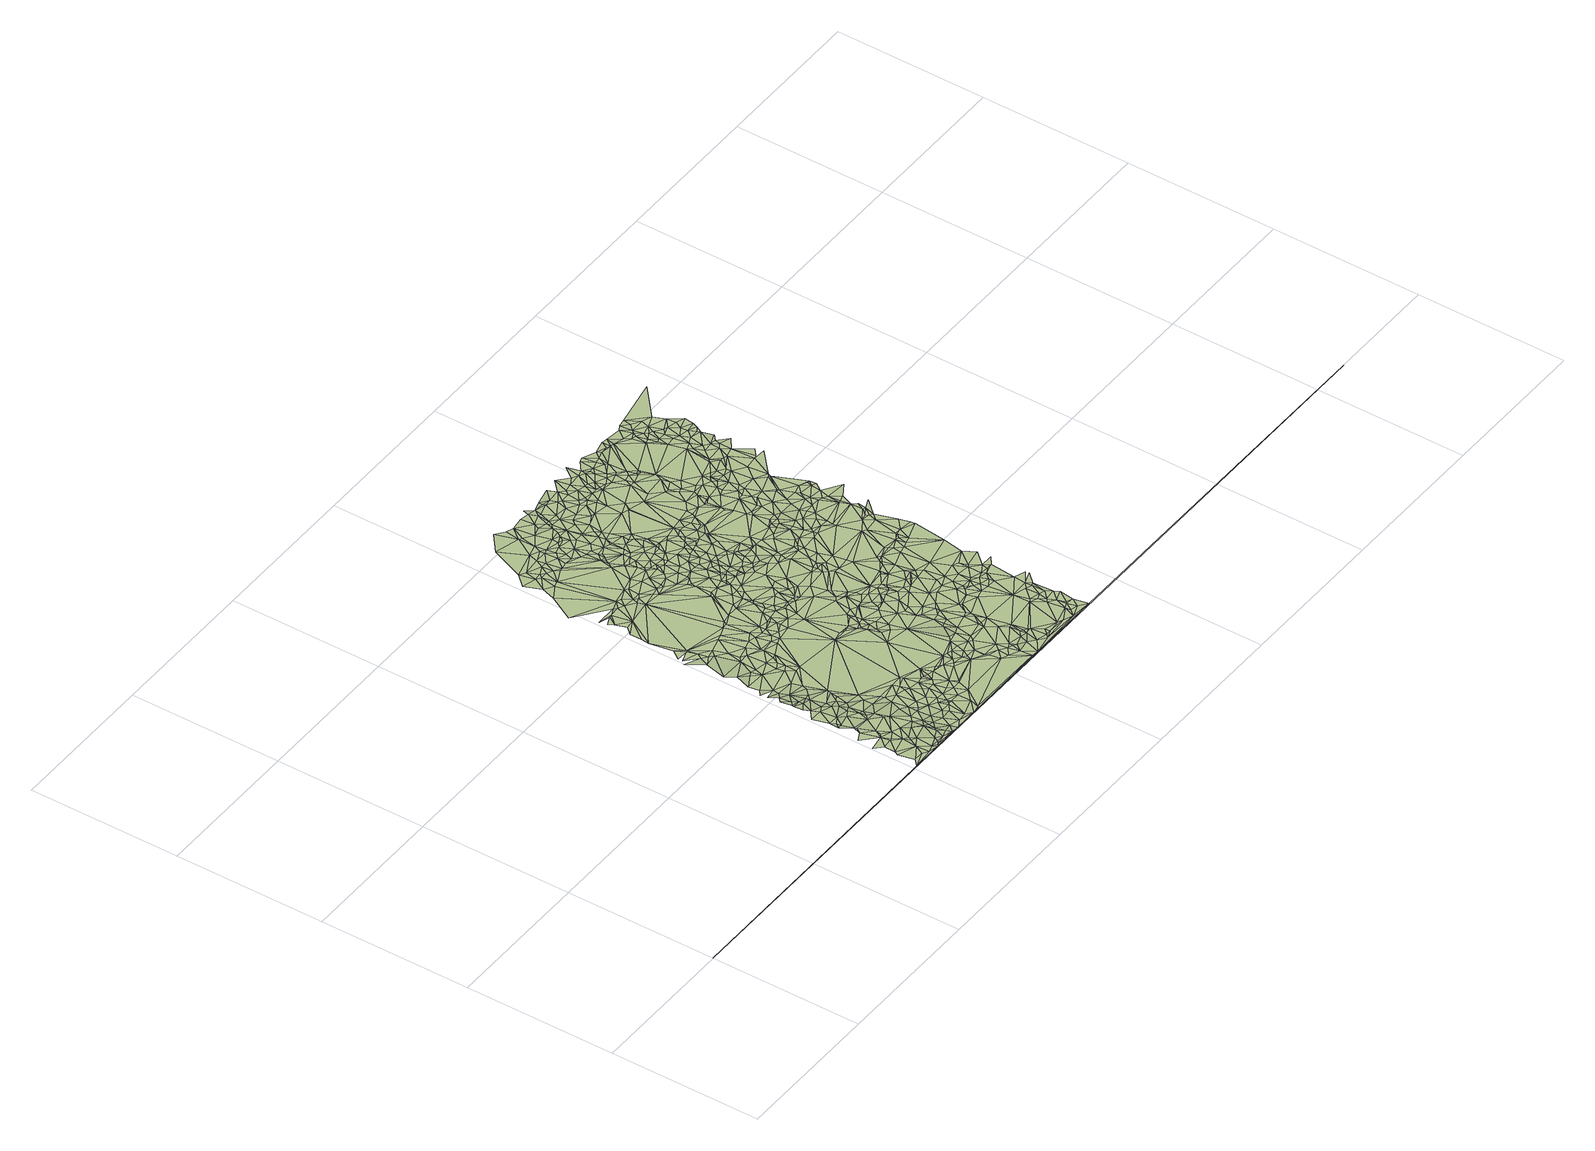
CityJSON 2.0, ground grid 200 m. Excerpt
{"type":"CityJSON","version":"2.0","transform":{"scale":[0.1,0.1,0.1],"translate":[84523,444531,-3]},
"CityObjects":{
"terrain1":{"type":"TINRelief","geometry":[{"type":"CompositeSurface","lod":"2","boundaries":[[[0,1,2]],[[3,4,5]],[[0,6,7]],[[4,8,5]],[[9,3,10]],[[9,10,11]],[[3,5,10]],[[12,13,14]],[[13,11,15]],[[6,8,4]],[[10,5,8]],[[11,10,16]],[[13,15,14]],[[15,11,16]],[[14,17,18]],[[19,10,8]],[[14,15,20]],[[6,19,8]],[[15,16,20]],[[14,21,17]],[[22,16,10]],[[23,24,25]],[[26,10,19]],[[27,17,28]],[[29,25,27]],[[23,25,29]],[[30,14,20]],[[14,31,21]],[[28,17,21]],[[26,22,10]],[[32,19,6]],[[30,31,14]],[[30,20,16]],[[22,33,16]],[[34,19,32]],[[30,21,31]],[[26,33,22]],[[23,35,24]],[[23,29,35]],[[24,36,37]],[[26,19,38]],[[39,29,27]],[[38,19,34]],[[40,27,28]],[[41,16,33]],[[40,28,21]],[[30,16,41]],[[24,35,36]],[[34,32,42]],[[43,37,36]],[[39,35,29]],[[44,32,6]],[[45,33,26]],[[40,39,27]],[[38,34,42]],[[30,46,21]],[[41,33,45]],[[47,26,38]],[[43,48,49]],[[44,42,32]],[[49,48,50]],[[40,21,46]],[[43,36,51]],[[52,50,53]],[[54,52,55]],[[47,45,26]],[[56,35,39]],[[35,57,36]],[[38,42,58]],[[30,41,59]],[[55,52,53]],[[50,48,53]],[[60,54,55]],[[61,39,40]],[[47,38,58]],[[51,36,57]],[[44,6,0]],[[43,62,48]],[[30,59,46]],[[56,63,35]],[[43,51,62]],[[64,58,42]],[[56,39,61]],[[65,41,45]],[[61,40,66]],[[63,57,35]],[[44,64,42]],[[67,60,68]],[[69,66,40]],[[60,55,70]],[[55,53,70]],[[47,71,45]],[[48,72,53]],[[69,40,46]],[[73,58,64]],[[73,47,58]],[[65,59,41]],[[65,45,71]],[[74,51,57]],[[75,61,66]],[[76,77,78]],[[67,68,78]],[[79,56,61]],[[48,62,72]],[[74,62,51]],[[60,70,68]],[[69,75,66]],[[70,53,72]],[[79,63,56]],[[80,47,73]],[[80,71,47]],[[79,61,75]],[[69,46,59]],[[73,64,81]],[[44,81,64]],[[65,71,82]],[[63,83,57]],[[74,57,83]],[[84,80,73]],[[80,82,71]],[[85,72,62]],[[85,70,72]],[[79,86,63]],[[87,59,65]],[[84,73,81]],[[44,0,81]],[[84,82,80]],[[87,65,82]],[[88,75,69]],[[86,83,63]],[[89,79,75]],[[90,68,70]],[[91,76,92]],[[74,93,62]],[[90,78,68]],[[92,76,78]],[[94,70,85]],[[69,59,95]],[[87,96,59]],[[97,74,83]],[[89,86,79]],[[93,85,62]],[[84,98,82]],[[91,99,100]],[[84,81,101]],[[86,102,83]],[[103,87,82]],[[89,75,88]],[[81,0,104]],[[105,70,94]],[[97,93,74]],[[88,69,95]],[[84,101,98]],[[91,92,99]],[[90,70,105]],[[96,95,59]],[[103,82,98]],[[97,83,102]],[[101,81,104]],[[94,85,93]],[[106,96,87]],[[107,102,86]],[[106,87,103]],[[89,107,86]],[[99,108,100]],[[105,94,93]],[[107,97,102]],[[109,110,100]],[[111,78,90]],[[101,112,98]],[[113,104,0]],[[106,95,96]],[[114,89,88]],[[111,92,78]],[[107,93,97]],[[99,92,108]],[[115,116,117]],[[106,103,118]],[[115,110,119]],[[120,101,104]],[[103,98,121]],[[122,88,95]],[[114,107,89]],[[109,100,108]],[[114,88,122]],[[103,121,118]],[[123,108,92]],[[120,112,101]],[[121,98,112]],[[106,118,124]],[[120,104,125]],[[126,90,105]],[[115,127,116]],[[116,128,129]],[[109,119,110]],[[106,130,95]],[[131,132,133]],[[113,125,104]],[[132,129,128]],[[123,109,108]],[[124,118,121]],[[134,105,93]],[[122,95,130]],[[115,119,127]],[[106,124,130]],[[135,123,92]],[[116,127,128]],[[136,92,111]],[[137,112,120]],[[126,111,90]],[[138,121,112]],[[137,120,125]],[[132,139,133]],[[140,133,139]],[[135,92,136]],[[141,107,114]],[[132,128,139]],[[137,138,112]],[[142,124,121]],[[141,114,122]],[[134,126,105]],[[143,128,127]],[[123,144,109]],[[143,127,119]],[[143,139,128]],[[145,121,138]],[[146,137,125]],[[141,122,130]],[[147,130,124]],[[148,125,113]],[[109,149,119]],[[136,111,150]],[[135,144,123]],[[142,121,145]],[[137,151,138]],[[126,150,111]],[[109,152,149]],[[135,136,153]],[[144,152,109]],[[143,119,149]],[[154,138,151]],[[146,125,148]],[[142,155,124]],[[146,151,137]],[[153,136,150]],[[145,138,154]],[[155,147,124]],[[148,113,156]],[[134,150,126]],[[146,154,151]],[[157,130,147]],[[158,159,140]],[[141,130,157]],[[160,107,141]],[[158,161,159]],[[135,153,162]],[[163,139,143]],[[164,145,154]],[[165,142,145]],[[166,93,107]],[[167,149,152]],[[146,168,154]],[[157,147,155]],[[142,169,155]],[[144,167,152]],[[170,153,150]],[[170,150,134]],[[171,144,135]],[[163,143,149]],[[146,148,168]],[[165,169,142]],[[164,154,168]],[[172,161,158]],[[165,145,164]],[[171,135,162]],[[170,162,153]],[[173,174,175]],[[176,140,139]],[[173,172,158]],[[148,156,177]],[[160,141,157]],[[178,157,155]],[[163,149,167]],[[163,179,139]],[[180,167,144]],[[169,181,155]],[[166,134,93]],[[171,180,144]],[[170,171,162]],[[174,182,183]],[[165,181,169]],[[165,164,184]],[[173,182,174]],[[168,148,177]],[[164,168,185]],[[173,158,182]],[[178,155,181]],[[160,157,178]],[[184,164,186]],[[170,134,187]],[[164,185,186]],[[165,184,181]],[[179,188,139]],[[183,182,189]],[[176,158,140]],[[166,107,160]],[[168,177,185]],[[180,190,167]],[[190,163,167]],[[191,113,0]],[[170,187,171]],[[178,181,192]],[[171,193,180]],[[184,194,181]],[[190,179,163]],[[158,195,182]],[[184,186,196]],[[197,198,199]],[[181,194,192]],[[196,186,185]],[[197,199,189]],[[187,134,200]],[[177,201,185]],[[176,139,188]],[[180,202,190]],[[160,178,203]],[[184,196,194]],[[171,187,193]],[[182,195,189]],[[192,194,204]],[[180,193,202]],[[178,192,203]],[[196,185,201]],[[205,195,158]],[[206,156,113]],[[190,207,179]],[[194,208,204]],[[203,192,204]],[[196,201,209]],[[202,207,190]],[[196,210,194]],[[166,200,134]],[[207,188,179]],[[210,208,194]],[[211,205,158]],[[203,204,208]],[[187,200,193]],[[197,189,195]],[[212,177,156]],[[193,213,202]],[[198,214,215]],[[211,158,176]],[[205,197,195]],[[203,208,210]],[[200,213,193]],[[197,214,198]],[[202,216,207]],[[217,196,209]],[[213,216,202]],[[207,218,188]],[[215,219,220]],[[221,201,177]],[[196,222,210]],[[205,223,197]],[[203,210,224]],[[160,203,225]],[[218,226,188]],[[176,188,226]],[[207,216,227]],[[228,213,200]],[[207,227,218]],[[213,229,216]],[[221,209,201]],[[230,223,205]],[[211,230,205]],[[231,220,219]],[[214,232,215]],[[210,233,224]],[[217,222,196]],[[197,234,214]],[[228,229,213]],[[215,232,219]],[[229,227,216]],[[210,222,233]],[[166,160,225]],[[218,235,226]],[[211,176,236]],[[237,228,200]],[[238,197,223]],[[211,236,230]],[[227,235,218]],[[214,234,232]],[[239,203,224]],[[237,200,166]],[[238,234,197]],[[221,217,209]],[[231,219,240]],[[230,238,223]],[[241,227,229]],[[228,242,229]],[[232,243,219]],[[239,224,233]],[[244,230,236]],[[240,219,243]],[[245,222,217]],[[246,236,176]],[[239,233,222]],[[247,232,234]],[[237,248,228]],[[241,229,249]],[[242,249,229]],[[248,242,228]],[[239,225,203]],[[221,177,212]],[[247,243,232]],[[250,176,226]],[[245,251,222]],[[244,252,230]],[[212,156,206]],[[252,238,230]],[[253,235,227]],[[246,244,236]],[[246,176,254]],[[221,245,217]],[[251,239,222]],[[255,247,234]],[[256,227,241]],[[250,226,235]],[[257,240,243]],[[191,206,113]],[[237,166,258]],[[259,231,240]],[[260,241,249]],[[247,257,243]],[[237,261,248]],[[260,249,242]],[[262,255,234]],[[263,251,245]],[[256,253,227]],[[250,254,176]],[[166,264,265]],[[248,261,242]],[[263,245,221]],[[258,166,265]],[[246,266,244]],[[255,257,247]],[[267,239,251]],[[256,241,260]],[[261,260,242]],[[268,235,253]],[[269,240,257]],[[244,270,252]],[[271,166,225]],[[272,234,238]],[[246,254,266]],[[237,258,261]],[[273,238,252]],[[166,274,264]],[[263,275,251]],[[267,251,275]],[[276,231,259]],[[268,277,235]],[[262,278,255]],[[263,221,279]],[[272,262,234]],[[266,270,244]],[[265,264,280]],[[255,281,257]],[[271,274,166]],[[259,240,269]],[[250,235,277]],[[278,281,255]],[[261,282,260]],[[256,260,282]],[[254,283,266]],[[258,265,284]],[[263,279,285]],[[265,280,284]],[[273,252,270]],[[281,269,257]],[[256,286,253]],[[287,239,267]],[[263,285,275]],[[288,279,221]],[[280,264,274]],[[289,225,239]],[[261,258,290]],[[271,225,291]],[[256,282,292]],[[221,212,293]],[[294,221,293]],[[272,238,273]],[[295,268,253]],[[296,283,254]],[[288,221,294]],[[266,283,297]],[[256,292,286]],[[272,278,262]],[[280,274,284]],[[298,291,225]],[[287,267,275]],[[299,254,250]],[[261,300,282]],[[288,285,279]],[[278,301,281]],[[286,302,253]],[[261,290,300]],[[266,303,270]],[[304,275,285]],[[266,297,303]],[[295,253,302]],[[271,305,274]],[[268,306,277]],[[307,294,293]],[[308,296,254]],[[278,309,301]],[[310,269,281]],[[292,282,311]],[[288,294,307]],[[312,250,277]],[[271,291,313]],[[299,308,254]],[[314,284,274]],[[314,274,305]],[[292,315,286]],[[287,289,239]],[[289,298,225]],[[295,306,268]],[[287,275,304]],[[282,300,316]],[[292,311,315]],[[282,316,311]],[[259,269,317]],[[318,305,271]],[[298,313,291]],[[319,297,283]],[[320,258,284]],[[212,321,293]],[[322,309,278]],[[318,271,313]],[[310,281,301]],[[307,293,321]],[[286,323,302]],[[273,270,324]],[[299,250,312]],[[191,0,2]],[[286,315,323]],[[314,305,318]],[[319,283,296]],[[288,325,285]],[[212,326,321]],[[325,304,285]],[[295,302,323]],[[317,269,310]],[[319,303,297]],[[312,277,327]],[[290,328,300]],[[329,284,314]],[[212,206,326]],[[330,301,309]],[[272,322,278]],[[327,277,306]],[[331,276,259]],[[324,270,303]],[[288,307,332]],[[316,300,328]],[[272,273,333]],[[334,313,298]],[[287,304,325]],[[335,318,313]],[[311,316,336]],[[337,314,318]],[[338,290,258]],[[339,330,309]],[[299,312,327]],[[329,320,284]],[[295,323,340]],[[341,308,299]],[[295,342,306]],[[307,321,332]],[[343,259,317]],[[344,310,301]],[[311,345,315]],[[346,301,330]],[[347,333,273]],[[347,273,324]],[[290,348,328]],[[335,313,334]],[[315,345,323]],[[316,328,336]],[[326,349,321]],[[288,350,325]],[[351,329,314]],[[351,314,337]],[[352,296,308]],[[322,339,309]],[[289,334,298]],[[353,303,319]],[[326,206,354]],[[335,337,318]],[[346,344,301]],[[355,289,287]],[[356,317,310]],[[326,354,349]],[[295,340,342]],[[288,332,350]],[[341,352,308]],[[356,310,344]],[[331,357,276]],[[272,358,322]],[[272,359,358]],[[360,319,296]],[[331,259,343]],[[311,336,345]],[[361,258,320]],[[272,333,359]],[[343,317,356]],[[351,320,329]],[[327,306,362]],[[363,324,303]],[[287,325,364]],[[352,365,296]],[[355,287,364]],[[353,363,303]],[[341,299,366]],[[306,342,362]],[[332,321,349]],[[336,328,348]],[[299,327,366]],[[358,367,322]],[[354,206,191]],[[335,368,337]],[[360,296,365]],[[346,330,369]],[[339,369,330]],[[335,334,368]],[[360,353,319]],[[338,348,290]],[[346,370,344]],[[371,359,333]],[[370,356,344]],[[325,350,372]],[[373,347,324]],[[371,333,347]],[[322,374,339]],[[375,320,351]],[[376,340,323]],[[349,354,377]],[[341,366,352]],[[340,378,342]],[[336,348,379]],[[367,380,322]],[[373,324,381]],[[382,289,355]],[[361,338,258]],[[383,351,337]],[[345,376,323]],[[364,325,372]],[[332,349,384]],[[327,362,385]],[[363,381,324]],[[386,334,289]],[[327,385,387]],[[345,336,388]],[[349,377,384]],[[339,374,369]],[[378,362,342]],[[389,377,354]],[[390,374,322]],[[346,369,370]],[[388,336,379]],[[390,322,380]],[[391,358,359]],[[331,343,392]],[[393,347,373]],[[393,371,347]],[[327,387,366]],[[343,356,394]],[[391,367,358]],[[353,395,363]],[[382,355,364]],[[396,359,371]],[[370,397,356]],[[398,337,368]],[[399,354,191]],[[400,379,348]],[[375,351,383]],[[401,365,352]],[[368,334,386]],[[389,384,377]],[[360,402,353]],[[361,320,375]],[[389,354,399]],[[403,381,363]],[[404,385,362]],[[376,378,340]],[[331,405,357]],[[391,380,367]],[[401,352,366]],[[406,390,380]],[[407,373,381]],[[353,402,395]],[[360,365,401]],[[408,388,379]],[[390,409,374]],[[408,379,400]],[[374,409,369]],[[410,383,337]],[[392,343,411]],[[404,387,385]],[[332,412,350]],[[364,372,413]],[[395,403,363]],[[398,410,337]],[[396,371,393]],[[394,356,397]],[[338,400,348]],[[345,388,376]],[[382,414,289]],[[407,393,373]],[[350,412,372]],[[396,391,359]],[[391,406,380]],[[411,343,394]],[[415,386,289]],[[382,364,413]],[[407,381,403]],[[378,416,362]],[[417,366,387]],[[369,418,370]],[[331,392,419]],[[395,402,403]],[[414,415,289]],[[404,362,416]],[[420,384,389]],[[360,401,421]],[[422,388,408]],[[370,423,397]],[[360,421,402]],[[398,368,386]],[[332,384,424]],[[404,425,387]],[[331,419,405]],[[426,390,406]],[[399,191,427]],[[426,409,390]],[[428,369,409]],[[422,376,388]],[[401,366,429]],[[420,389,399]],[[370,418,423]],[[382,413,430]],[[431,408,400]],[[417,387,425]],[[392,411,419]],[[432,375,383]],[[429,366,417]],[[413,372,433]],[[391,426,406]],[[402,434,403]],[[432,361,375]],[[382,430,414]],[[407,403,434]],[[404,416,425]],[[435,422,408]],[[436,383,410]],[[437,391,396]],[[438,410,398]],[[402,421,439]],[[369,440,418]],[[361,441,338]],[[394,397,442]],[[396,393,443]],[[427,191,444]],[[426,428,409]],[[442,397,423]],[[428,440,369]],[[443,393,407]],[[445,401,429]],[[446,378,376]],[[332,424,412]],[[430,413,447]],[[338,448,400]],[[449,416,378]],[[450,421,401]],[[372,412,433]],[[402,439,434]],[[417,425,451]],[[435,408,431]],[[422,452,376]],[[429,417,451]],[[415,453,386]],[[450,401,445]],[[430,447,414]],[[432,383,436]],[[454,384,420]],[[442,423,418]],[[414,455,415]],[[456,426,391]],[[437,456,391]],[[398,386,457]],[[458,410,438]],[[437,396,443]],[[459,441,361]],[[458,436,410]],[[420,399,460]],[[460,399,427]],[[425,416,461]],[[462,438,398]],[[463,411,394]],[[441,464,338]],[[415,455,465]],[[451,425,461]],[[407,434,466]],[[431,400,448]],[[467,394,442]],[[459,361,432]],[[2,1,468]],[[445,429,469]],[[429,451,470]],[[471,449,378]],[[414,472,455]],[[424,384,454]],[[473,419,411]],[[414,447,472]],[[443,407,466]],[[413,474,447]],[[421,475,439]],[[446,376,452]],[[456,476,426]],[[446,471,378]],[[415,477,453]],[[455,472,465]],[[450,445,469]],[[462,398,457]],[[464,448,338]],[[478,422,435]],[[413,433,474]],[[458,438,462]],[[449,479,416]],[[480,461,416]],[[439,481,434]],[[467,463,394]],[[482,386,453]],[[478,452,422]],[[463,483,411]],[[484,442,418]],[[426,485,428]],[[484,418,440]],[[428,486,440]],[[450,475,421]],[[473,411,483]],[[480,416,479]],[[437,487,456]],[[488,451,461]],[[415,465,489]],[[420,460,490]],[[491,433,412]],[[470,451,488]],[[492,441,459]],[[493,464,441]],[[432,436,494]],[[456,495,476]],[[437,443,496]],[[429,497,469]],[[476,498,426]],[[478,435,431]],[[427,444,499]],[[429,470,497]],[[466,434,481]],[[454,420,490]],[[458,500,436]],[[457,386,482]],[[492,459,432]],[[492,493,441]],[[467,442,484]],[[415,489,477]],[[447,501,472]],[[480,479,449]],[[460,427,502]],[[456,487,495]],[[437,496,487]],[[465,472,503]],[[439,475,481]],[[504,461,480]],[[485,486,428]],[[498,485,426]],[[450,469,505]],[[484,440,486]],[[460,506,490]],[[504,488,461]],[[482,453,477]],[[473,507,419]],[[476,495,498]],[[491,412,508]],[[427,499,502]],[[478,446,452]],[[494,436,500]],[[424,508,412]],[[447,474,501]],[[509,433,491]],[[470,488,497]],[[492,432,510]],[[510,432,494]],[[467,484,463]],[[450,511,475]],[[458,462,512]],[[465,503,489]],[[443,466,513]],[[514,480,449]],[[460,515,506]],[[516,466,481]],[[450,505,511]],[[505,469,497]],[[509,474,433]],[[517,483,463]],[[518,490,506]],[[512,462,457]],[[501,503,472]],[[517,473,483]],[[424,454,518]],[[454,490,518]],[[471,519,449]],[[499,444,520]],[[504,480,514]],[[460,502,515]],[[521,484,486]],[[191,522,444]],[[485,521,486]],[[443,513,496]],[[458,512,500]],[[514,449,519]],[[518,506,515]],[[513,466,516]],[[523,488,504]],[[524,463,484]],[[509,491,508]],[[424,518,508]],[[487,525,495]],[[523,497,488]],[[511,526,475]],[[498,495,525]],[[527,431,448]],[[517,463,524]],[[501,474,528]],[[511,505,526]],[[457,482,529]],[[487,496,530]],[[502,499,531]],[[527,478,431]],[[485,532,521]],[[509,533,474]],[[498,534,485]],[[512,457,529]],[[499,520,531]],[[481,475,535]],[[528,474,533]],[[536,504,514]],[[537,484,521]],[[446,538,471]],[[464,539,448]],[[516,481,540]],[[501,541,503]],[[487,542,525]],[[509,508,533]],[[543,507,473]],[[487,530,542]],[[544,505,497]],[[541,489,503]],[[493,545,464]],[[492,510,546]],[[547,517,524]],[[510,494,546]],[[523,548,497]],[[549,473,517]],[[550,496,513]],[[551,477,489]],[[526,535,475]],[[494,500,546]],[[485,534,532]],[[478,552,446]],[[482,477,551]],[[514,519,553]],[[498,554,534]],[[555,524,484]],[[498,525,554]],[[556,526,505]],[[557,523,504]],[[538,519,471]],[[550,530,496]],[[513,516,540]],[[492,558,493]],[[544,497,548]],[[559,501,528]],[[512,560,500]],[[532,561,521]],[[536,514,553]],[[444,562,520]],[[549,543,473]],[[549,517,547]],[[529,482,563]],[[556,505,544]],[[547,524,555]],[[555,484,537]],[[559,541,501]],[[537,521,561]],[[502,531,564]],[[540,481,565]],[[566,504,536]],[[512,529,567]],[[556,535,526]],[[565,481,535]],[[528,533,568]],[[550,513,569]],[[557,548,523]],[[542,570,525]],[[531,520,564]],[[569,513,540]],[[530,570,542]],[[553,519,571]],[[534,561,532]],[[500,560,546]],[[552,538,446]],[[550,569,530]],[[557,504,566]],[[527,448,539]],[[541,572,489]],[[570,554,525]],[[512,567,560]],[[538,571,519]],[[482,551,563]],[[573,549,547]],[[529,563,567]],[[530,569,570]],[[464,545,539]],[[536,553,574]],[[492,546,558]],[[559,528,568]],[[556,575,535]],[[576,547,555]],[[551,489,572]],[[577,556,544]],[[533,508,578]],[[573,547,576]],[[579,555,537]],[[493,558,545]],[[579,537,561]],[[549,580,543]],[[502,581,515]],[[518,515,581]],[[527,582,478]],[[583,548,557]],[[584,544,548]],[[585,560,567]],[[566,536,574]],[[585,567,563]],[[580,586,543]],[[478,582,552]],[[573,580,549]],[[577,575,556]],[[587,569,540]],[[520,562,564]],[[575,588,535]],[[589,553,571]],[[588,565,535]],[[546,560,590]],[[574,553,589]],[[587,540,565]],[[559,591,541]],[[508,518,592]],[[444,522,562]],[[585,590,560]],[[583,557,566]],[[533,578,568]],[[585,563,593]],[[593,563,551]],[[584,577,544]],[[584,548,583]],[[534,594,561]],[[579,595,555]],[[541,591,572]],[[596,571,538]],[[566,574,597]],[[598,534,554]],[[599,590,585]],[[527,539,600]],[[577,601,575]],[[579,561,602]],[[599,585,593]],[[191,2,522]],[[583,566,603]],[[502,564,581]],[[552,596,538]],[[601,588,575]],[[604,527,600]],[[559,568,605]],[[603,566,597]],[[606,565,588]],[[607,570,569]],[[576,555,608]],[[573,576,609]],[[573,609,580]],[[598,554,570]],[[610,551,572]],[[596,589,571]],[[593,551,610]],[[587,565,606]],[[604,582,527]],[[558,546,611]],[[546,590,612]],[[613,597,574]],[[613,574,589]],[[601,614,588]],[[579,602,595]],[[608,555,595]],[[607,569,587]],[[577,615,601]],[[584,615,577]],[[606,588,614]],[[616,539,545]],[[600,539,616]],[[617,552,582]],[[602,561,594]],[[558,611,545]],[[584,583,618]],[[604,600,619]],[[599,593,620]],[[617,621,552]],[[552,621,596]],[[559,622,591]],[[623,583,603]],[[624,590,599]],[[605,568,578]],[[580,625,626]],[[615,614,601]],[[580,609,625]],[[578,508,592]],[[623,603,597]],[[627,597,613]],[[598,594,534]],[[559,605,622]],[[620,593,610]],[[619,600,616]],[[572,591,628]],[[629,564,562]],[[607,587,606]],[[611,630,545]],[[546,612,631]],[[604,632,582]],[[546,633,611]],[[618,583,623]],[[518,581,592]],[[576,634,609]],[[616,545,630]],[[635,589,596]],[[576,608,634]],[[636,606,614]],[[623,597,627]],[[610,572,637]],[[635,613,589]],[[604,619,632]],[[612,590,624]],[[584,638,615]],[[624,599,620]],[[621,639,596]],[[640,627,613]],[[641,584,618]],[[615,642,614]],[[546,631,633]],[[595,602,643]],[[619,616,630]],[[620,610,644]],[[608,595,645]],[[617,582,646]],[[626,625,647]],[[607,606,636]],[[609,647,625]],[[628,591,622]],[[635,596,639]],[[607,648,570]],[[629,562,522]],[[623,627,640]],[[641,638,584]],[[617,646,621]],[[640,613,635]],[[610,649,644]],[[572,628,650]],[[636,614,642]],[[643,602,594]],[[605,578,651]],[[581,564,652]],[[648,598,570]],[[610,637,649]],[[605,653,622]],[[632,646,582]],[[637,572,650]],[[615,638,642]],[[652,564,629]],[[654,612,624]],[[655,618,623]],[[634,647,609]],[[654,631,612]],[[595,643,645]],[[655,641,618]],[[611,656,630]],[[619,630,657]],[[605,651,653]],[[621,658,639]],[[619,657,632]],[[634,608,659]],[[654,624,631]],[[608,645,659]],[[607,636,660]],[[655,638,641]],[[633,661,611]],[[624,620,662]],[[623,640,663]],[[653,664,622]],[[651,578,592]],[[629,522,665]],[[636,642,660]],[[620,644,666]],[[635,639,667]],[[611,661,656]],[[663,640,635]],[[628,622,668]],[[626,647,669]],[[621,646,658]],[[598,670,594]],[[666,644,649]],[[655,623,663]],[[671,643,594]],[[631,624,672]],[[673,665,522]],[[653,674,664]],[[657,630,656]],[[668,622,664]],[[666,649,637]],[[675,607,660]],[[632,676,646]],[[651,677,653]],[[620,666,662]],[[655,678,638]],[[678,642,638]],[[653,677,674]],[[659,645,679]],[[632,657,676]],[[680,592,581]],[[671,594,670]],[[634,681,647]],[[682,660,642]],[[628,683,650]],[[663,635,667]],[[680,581,684]],[[684,581,652]],[[685,645,643]],[[686,639,658]],[[634,659,681]],[[667,639,686]],[[687,629,665]],[[607,688,648]],[[628,668,683]],[[631,689,633]],[[624,662,690]],[[651,592,691]],[[685,679,645]],[[672,624,690]],[[682,642,692]],[[637,650,693]],[[673,522,2]],[[666,637,694]],[[675,660,682]],[[678,692,642]],[[695,652,629]],[[674,696,664]],[[697,658,646]],[[687,665,673]],[[651,698,677]],[[631,672,689]],[[699,659,679]],[[685,643,671]],[[697,646,676]],[[668,664,696]],[[684,652,700]],[[651,691,698]],[[647,681,669]],[[674,677,696]],[[695,629,687]],[[662,666,694]],[[637,693,694]],[[699,681,659]],[[701,670,598]],[[680,684,702]],[[695,700,652]],[[701,598,648]],[[680,703,592]],[[693,650,683]],[[685,704,679]],[[662,694,690]],[[705,671,670]],[[675,706,607]],[[698,696,677]],[[607,706,688]],[[707,695,687]],[[702,684,700]],[[685,671,705]],[[697,708,658]],[[633,689,709]],[[710,672,690]],[[711,691,592]],[[689,672,710]],[[688,701,648]],[[668,712,683]],[[686,658,708]],[[713,687,673]],[[675,682,714]],[[714,682,692]],[[680,702,703]],[[667,686,715]],[[657,656,716]],[[668,696,712]],[[707,687,713]],[[714,692,678]],[[717,697,676]],[[718,699,679]],[[657,716,676]],[[663,667,719]],[[718,679,704]],[[720,698,691]],[[721,681,699]],[[713,673,2]],[[685,722,704]],[[698,723,696]],[[685,705,722]],[[724,700,695]],[[725,702,700]],[[655,663,726]],[[710,690,727]],[[707,728,695]],[[689,710,727]],[[712,696,729]],[[717,708,697]],[[675,714,730]],[[731,592,703]],[[723,729,696]],[[655,732,678]],[[720,691,711]],[[733,705,670]],[[721,699,718]],[[694,693,734]],[[693,683,734]],[[709,689,727]],[[667,715,719]],[[706,701,688]],[[720,723,698]],[[724,725,700]],[[707,713,728]],[[701,733,670]],[[690,694,735]],[[675,730,736]],[[718,704,722]],[[717,676,716]],[[737,711,592]],[[738,703,702]],[[633,739,661]],[[683,712,740]],[[675,736,706]],[[721,741,681]],[[725,738,702]],[[656,661,739]],[[724,695,728]],[[686,708,742]],[[715,686,742]],[[737,592,731]],[[743,729,723]],[[733,722,705]],[[727,690,735]],[[744,721,718]],[[656,745,716]],[[683,740,734]],[[746,712,729]],[[717,742,708]],[[738,731,703]],[[694,734,735]],[[714,678,747]],[[720,711,748]],[[720,748,723]],[[633,709,739]],[[749,718,722]],[[724,750,725]],[[709,727,751]],[[744,741,721]],[[725,750,738]],[[663,719,752]],[[753,719,715]],[[714,754,730]],[[743,746,729]],[[743,723,748]],[[753,715,742]],[[749,744,718]],[[749,722,755]],[[733,755,722]],[[655,726,732]],[[750,731,738]],[[746,740,712]],[[736,730,754]],[[737,748,711]],[[717,716,756]],[[717,757,742]],[[663,752,726]],[[706,758,701]],[[759,706,736]],[[760,719,753]],[[678,732,761]],[[678,761,747]],[[727,735,762]],[[733,763,755]],[[717,756,757]],[[727,764,751]],[[656,765,745]],[[749,755,766]],[[701,758,733]],[[727,762,764]],[[767,743,748]],[[744,768,741]],[[714,747,754]],[[716,745,756]],[[753,742,769]],[[750,770,731]],[[746,771,740]],[[759,736,754]],[[760,753,769]],[[772,755,763]],[[773,719,760]],[[774,744,749]],[[743,775,746]],[[766,755,772]],[[776,735,734]],[[777,763,733]],[[737,731,778]],[[742,757,779]],[[746,780,771]],[[709,751,739]],[[769,742,779]],[[767,775,743]],[[781,748,737]],[[774,749,766]],[[773,752,719]],[[775,780,746]],[[774,768,744]],[[782,757,756]],[[656,739,765]],[[781,767,748]],[[706,783,758]],[[777,772,763]],[[734,740,784]],[[785,783,706]],[[759,785,706]],[[762,735,776]],[[760,769,786]],[[787,777,733]],[[756,745,788]],[[773,760,786]],[[754,747,789]],[[757,790,779]],[[782,756,788]],[[784,740,771]],[[787,733,758]],[[764,791,751]],[[769,779,790]],[[781,775,767]],[[764,762,791]],[[732,747,761]],[[792,766,772]],[[782,793,757]],[[784,771,780]],[[759,754,794]],[[726,752,795]],[[769,790,786]],[[792,774,766]],[[796,789,747]],[[777,797,772]],[[773,798,752]],[[791,762,776]],[[754,789,794]],[[773,786,798]],[[787,797,777]],[[765,788,745]],[[775,799,780]],[[757,793,790]],[[800,768,774]],[[801,789,796]],[[776,734,802]],[[783,803,758]],[[759,804,785]],[[781,805,775]],[[792,772,806]],[[807,796,747]],[[751,791,808]],[[806,772,797]],[[782,788,809]],[[810,791,776]],[[787,758,811]],[[732,726,812]],[[751,808,739]],[[813,786,790]],[[732,812,747]],[[795,752,814]],[[798,786,813]],[[794,789,801]],[[792,815,774]],[[752,798,814]],[[726,795,812]],[[782,809,793]],[[759,816,804]],[[802,734,784]],[[807,801,796]],[[799,784,780]],[[759,794,816]],[[815,800,774]],[[811,758,803]],[[785,804,817]],[[785,818,783]],[[787,819,797]],[[765,820,788]],[[787,811,819]],[[821,791,810]],[[822,792,806]],[[783,818,803]],[[788,820,823]],[[822,815,792]],[[807,747,824]],[[794,801,807]],[[806,797,825]],[[788,823,809]],[[810,776,802]],[[795,814,826]],[[804,827,817]],[[821,810,828]],[[797,819,825]],[[795,826,812]],[[785,817,818]],[[824,747,812]],[[829,790,793]],[[821,830,791]],[[813,790,829]],[[811,803,831]],[[816,827,804]],[[791,832,808]],[[822,806,833]],[[822,833,815]],[[806,825,833]],[[798,813,834]],[[791,830,832]],[[819,811,831]],[[821,828,830]],[[798,834,814]],[[835,817,827]],[[809,836,793]],[[765,739,837]],[[810,802,828]],[[819,838,825]],[[837,739,808]],[[823,836,809]],[[831,803,839]],[[794,807,840]],[[833,841,815]],[[835,818,817]],[[816,794,840]],[[816,842,827]],[[829,793,843]],[[793,836,843]],[[826,814,844]],[[819,831,845]],[[819,845,838]],[[846,830,828]],[[833,825,847]],[[848,812,826]],[[807,824,849]],[[846,832,830]],[[813,829,850]],[[851,839,803]],[[851,803,818]],[[825,838,852]],[[832,853,808]],[[834,813,850]],[[831,839,854]],[[835,827,855]],[[831,854,845]],[[844,814,834]],[[842,855,827]],[[816,840,842]],[[824,812,856]],[[848,826,844]],[[807,849,840]],[[833,857,841]],[[765,858,820]],[[847,825,852]],[[848,859,812]],[[837,808,853]],[[823,820,860]],[[838,845,852]],[[854,839,861]],[[833,847,857]],[[835,851,818]],[[824,862,849]],[[859,856,812]],[[846,853,832]],[[824,856,862]],[[845,854,863]],[[851,861,839]],[[829,843,864]],[[835,855,851]],[[843,836,864]],[[865,828,802]],[[863,854,861]],[[865,846,828]],[[857,866,841]],[[823,860,836]],[[851,863,861]],[[765,837,858]],[[834,850,867]],[[848,868,859]],[[844,834,869]],[[857,847,870]],[[850,829,871]],[[848,844,869]],[[847,852,870]],[[859,868,856]],[[857,870,866]],[[872,840,849]],[[842,873,855]],[[842,840,873]],[[874,837,853]],[[829,864,871]],[[849,862,875]],[[846,876,853]],[[862,856,875]],[[874,877,837]],[[878,864,836]],[[848,869,868]],[[834,867,879]],[[850,871,867]],[[872,849,880]],[[865,881,846]],[[869,834,879]],[[820,858,860]],[[882,837,877]],[[846,881,876]],[[872,873,840]],[[856,868,883]],[[866,870,884]],[[874,853,885]],[[886,870,852]],[[880,849,875]],[[887,852,845]],[[875,856,883]],[[876,885,853]],[[860,878,836]],[[888,845,863]],[[889,871,864]],[[872,880,890]],[[882,858,837]],[[874,891,877]],[[889,864,878]],[[872,890,873]],[[880,875,892]],[[893,867,871]],[[886,884,870]],[[867,894,879]],[[874,885,891]],[[890,880,892]],[[891,882,877]],[[869,879,895]],[[893,894,867]],[[869,896,868]],[[868,896,883]],[[887,886,852]],[[851,897,863]],[[892,875,898]],[[899,871,889]],[[873,890,900]],[[855,901,851]],[[895,879,894]],[[890,892,898]],[[889,878,902]],[[893,871,899]],[[860,902,878]],[[875,883,903]],[[904,884,886]],[[891,905,882]],[[887,845,888]],[[882,905,858]],[[906,860,858]],[[869,895,907]],[[891,885,908]],[[909,902,860]],[[890,910,900]],[[873,901,855]],[[906,909,860]],[[890,898,910]],[[911,889,902]],[[898,875,903]],[[893,912,894]],[[883,896,903]],[[913,906,858]],[[869,907,896]],[[893,899,912]],[[904,886,887]],[[914,895,894]],[[873,900,915]],[[916,899,889]],[[904,917,884]],[[911,902,909]],[[913,909,906]],[[888,863,897]],[[910,898,918]],[[916,889,911]],[[910,915,900]],[[914,894,912]],[[898,903,918]],[[904,887,917]],[[916,912,899]],[[907,895,914]],[[851,919,897]],[[907,920,896]],[[887,921,917]],[[922,903,896]],[[887,888,921]],[[913,923,909]],[[873,915,901]],[[851,901,919]],[[911,909,923]],[[910,918,924]],[[925,912,916]],[[926,916,911]],[[922,896,920]],[[914,912,927]],[[910,924,915]],[[907,914,920]],[[927,912,925]],[[927,925,916]],[[927,916,926]],[[928,921,888]],[[929,918,903]],[[924,930,915]],[[928,888,931]],[[932,924,918]],[[888,897,931]],[[929,903,922]],[[930,901,915]],[[932,918,929]],[[932,930,924]],[[928,933,921]],[[934,922,920]],[[930,935,901]],[[931,897,936]],[[937,897,919]],[[938,935,930]],[[937,939,897]],[[928,931,940]],[[936,897,939]],[[932,941,930]],[[934,929,922]],[[938,930,941]],[[940,931,936]],[[928,940,933]],[[937,919,942]],[[937,942,939]],[[943,919,901]],[[943,901,935]],[[932,929,941]],[[936,939,944]],[[938,945,935]],[[942,919,946]],[[940,936,944]],[[934,920,947]],[[939,942,948]],[[943,946,919]],[[939,948,944]],[[945,943,935]],[[940,949,933]],[[950,929,934]],[[940,944,949]],[[950,941,929]],[[933,949,951]],[[938,952,945]],[[938,941,952]],[[953,942,946]],[[942,954,948]],[[950,934,955]],[[953,954,942]],[[943,956,946]],[[945,957,943]],[[949,944,958]],[[958,944,948]],[[951,949,959]],[[953,946,956]],[[950,960,941]],[[943,957,956]],[[960,952,941]],[[958,948,954]],[[950,955,961]],[[962,954,953]],[[951,959,963]],[[964,959,949]],[[965,945,952]],[[966,952,960]],[[967,953,956]],[[964,949,958]],[[958,954,962]],[[965,957,945]],[[962,953,967]],[[957,968,956]],[[950,969,960]],[[966,970,952]],[[964,963,959]],[[966,960,969]],[[971,967,956]],[[971,956,968]],[[970,965,952]],[[972,968,957]],[[965,972,957]],[[958,962,973]],[[964,958,974]],[[973,962,967]],[[964,974,963]],[[975,967,971]],[[972,976,968]],[[965,976,972]],[[971,968,977]],[[974,958,973]],[[975,973,967]],[[976,977,968]],[[975,971,978]],[[978,971,977]],[[975,978,973]],[[974,979,963]]]}]}
},
"vertices":[
[4871,0,15],[3,0,14],[7466,0,26],[4134,80,21],[4058,10,18],[4256,80,21],[4457,0,19],[3290,0,13],[4334,30,20],[4080,290,19],[4320,200,22],[4106,340,20],[4007,580,23],[4111,490,20],[4226,620,19],[4238,500,19],[4347,400,18],[4149,860,18],[4038,800,19],[4425,60,19],[4270,510,19],[4278,730,18],[4384,320,17],[4128,1170,16],[4092,1230,17],[4081,1100,21],[4445,280,19],[4184,960,17],[4197,930,17],[4142,1110,17],[4370,570,19],[4271,660,17],[4494,20,17],[4402,360,18],[4531,50,20],[4225,1230,13],[4194,1430,19],[4038,1440,16],[4574,120,16],[4302,1140,23],[4387,920,26],[4481,530,21],[4631,50,21],[4149,1530,16],[4760,10,24],[4555,430,27],[4530,790,23],[4656,330,26],[4201,1670,27],[4115,1610,17],[4098,1730,21],[4266,1470,26],[4105,1760,22],[4191,1730,26],[4076,1900,26],[4143,1800,26],[4375,1190,26],[4343,1380,23],[4670,160,28],[4579,740,19],[4123,1950,25],[4425,1060,25],[4302,1650,18],[4393,1310,20],[4727,80,27],[4652,490,20],[4436,970,27],[4053,2060,25],[4187,2000,19],[4521,920,19],[4241,1890,17],[4666,340,23],[4288,1700,20],[4700,210,24],[4356,1460,22],[4479,1040,20],[4110,2210,19],[4038,2150,26],[4196,2080,18],[4440,1210,19],[4719,300,20],[4843,100,15],[4735,400,18],[4460,1400,14],[4775,280,18],[4352,1710,15],[4500,1280,12],[4715,550,17],[4651,1030,11],[4642,1150,21],[4409,1980,27],[4087,2350,18],[4339,2330,28],[4544,1570,25],[4430,1790,20],[4787,860,31],[4752,730,12],[4530,1520,22],[4859,370,8],[4246,2440,26],[4170,2560,8],[4904,240,13],[4527,1440,14],[4833,540,22],[4977,60,20],[4445,1850,27],[4827,660,28],[4673,1240,30],[4298,2460,28],[4384,2660,29],[4074,2680,11],[4539,2160,28],[4998,310,25],[5174,0,24],[4790,1020,29],[4124,2940,31],[4176,3070,30],[4001,3170,13],[4878,560,25],[4301,2970,28],[5039,240,26],[4979,490,25],[4809,970,29],[4363,2440,29],[4958,640,27],[5094,70,24],[4616,2060,28],[4242,3010,30],[4222,3140,31],[4027,3210,30],[4917,890,27],[4018,3270,30],[4176,3260,31],[4106,3390,30],[4693,2060,28],[4533,2410,28],[4511,2260,28],[5127,310,25],[5078,430,26],[4195,3270,31],[4053,3700,32],[5039,1030,25],[5084,600,24],[4365,3040,31],[4513,2670,28],[5140,480,25],[5191,320,25],[5049,860,23],[5321,140,25],[4424,2860,29],[4621,2210,28],[5158,340,26],[4440,2710,29],[4603,2310,28],[5176,370,25],[5104,830,24],[5281,20,26],[5063,940,25],[4255,4060,36],[4062,3800,32],[5191,1030,25],[4059,3960,33],[4653,2400,28],[4554,3090,31],[5234,470,25],[5224,650,23],[5313,2000,26],[4614,2750,29],[5316,320,24],[5175,710,24],[4711,2410,28],[4695,2560,28],[4140,4050,36],[4090,4190,37],[4163,4310,40],[4047,4260,38],[4586,4110,32],[5454,270,25],[5206,990,25],[4624,3110,31],[4691,2600,26],[5245,810,24],[4202,4320,38],[4023,4360,37],[5310,650,23],[5395,430,24],[5345,500,24],[4883,2500,28],[4753,3160,30],[4306,4360,40],[4732,2790,28],[6450,0,27],[5316,830,25],[4870,2580,28],[5375,710,22],[4345,4330,38],[5470,540,24],[4431,4410,40],[4077,5030,35],[3894,4690,37],[4974,2530,28],[5504,430,24],[4830,2770,28],[5440,930,26],[5367,820,18],[4418,4290,38],[6359,10,27],[4855,2870,29],[5418,800,21],[5522,450,24],[5497,780,22],[4548,4200,37],[6118,280,25],[4963,2640,28],[4256,5130,35],[4134,5210,34],[4936,2750,28],[5696,640,25],[4821,3160,31],[4235,5380,31],[4051,5430,33],[5907,550,27],[5652,750,23],[4494,4380,38],[5576,810,24],[5609,1490,26],[4844,3210,31],[5005,2830,28],[5061,2610,26],[5006,2750,27],[4571,4270,37],[4182,5580,36],[4295,5340,32],[5612,780,23],[4332,5150,35],[4965,3230,31],[4620,4230,36],[5174,2560,29],[4651,4450,38],[5779,840,23],[4261,5530,34],[5129,2810,28],[5171,2710,27],[4326,5390,32],[4684,4270,36],[5746,670,25],[4783,4140,32],[4382,5340,33],[5176,2660,28],[5142,2790,27],[5125,3580,32],[5794,720,25],[4694,4420,38],[5113,3230,30],[4813,4090,32],[4469,5300,34],[5227,2940,30],[4451,5450,32],[5399,2490,28],[4531,5670,34],[5211,2820,28],[5307,2650,29],[4515,5240,34],[5886,650,25],[5501,2000,25],[5436,2030,27],[4876,4160,31],[5841,830,23],[5142,3290,32],[4501,5550,33],[4884,4370,37],[5670,1810,20],[4883,4790,42],[4838,4500,39],[5618,1910,26],[5909,810,23],[4365,6020,34],[5138,3540,32],[4554,5240,34],[5935,620,25],[5550,2010,25],[4524,5440,32],[5333,2840,27],[4952,4120,31],[5597,2020,25],[5987,700,25],[5300,3110,28],[6032,920,23],[6061,610,25],[5934,1440,26],[5437,2620,28],[5712,1650,26],[5301,2960,29],[6091,420,25],[6062,470,25],[5302,3270,28],[5076,4020,32],[4967,4160,31],[5807,1590,25],[5166,3820,31],[5439,2770,27],[4673,5380,34],[5302,3180,27],[4979,4340,37],[6010,810,25],[5655,1890,26],[5280,3400,30],[6073,470,24],[5142,3920,32],[4650,5260,34],[4661,5550,33],[5402,2910,27],[5183,3620,31],[5733,1720,23],[5696,1940,26],[5362,3040,26],[5436,2810,26],[4656,5620,34],[5753,1840,26],[5085,4180,31],[5752,2140,26],[6221,390,25],[4919,4960,39],[5337,3160,27],[5065,4440,37],[6145,750,25],[6205,240,24],[5287,3610,29],[5512,2780,28],[5733,2090,25],[4752,5250,35],[4689,5930,34],[6287,470,26],[4993,4680,39],[5881,1660,24],[5838,1800,25],[5545,2820,27],[5777,1950,25],[5788,2630,28],[4840,5180,38],[5405,3320,29],[5178,3890,31],[5372,3400,27],[4694,5710,35],[4743,5450,34],[5548,3000,26],[4784,5340,33],[5054,4550,39],[5608,2760,27],[6307,320,25],[6191,720,26],[5771,2040,24],[5237,3960,31],[5140,4240,33],[6345,170,26],[6087,970,24],[4717,5570,33],[4598,6210,34],[4923,4850,39],[4998,4700,39],[5249,4120,32],[5869,2380,28],[5419,3520,29],[5164,4350,34],[6188,950,24],[5253,3990,31],[5375,3780,31],[4949,4910,39],[5933,1800,25],[4912,5320,35],[4832,5480,34],[5041,4650,39],[6239,780,26],[5091,4480,37],[4916,5150,35],[5838,2160,26],[5649,3100,28],[6377,300,25],[5474,3410,29],[5624,2800,27],[4984,4940,39],[5138,4420,36],[6210,1140,15],[5925,2120,27],[6382,350,25],[5408,3560,29],[6092,1680,25],[5413,3640,30],[5615,3000,25],[6421,270,26],[4988,5040,37],[5148,4810,35],[4732,5910,33],[5138,4630,37],[4905,5620,33],[5211,4350,33],[5153,4720,35],[4894,5530,34],[6016,1890,25],[6513,200,32],[5696,2750,26],[5350,4020,32],[5267,4320,34],[5218,4410,34],[5446,3600,30],[4713,6120,36],[5022,5010,38],[5242,4500,33],[5673,2810,27],[4992,5140,36],[5946,2120,27],[4848,5820,39],[6451,750,26],[6273,990,24],[6240,1290,26],[6185,1490,25],[5567,3550,29],[5488,3710,30],[5002,5440,37],[4818,6090,34],[6554,310,27],[5345,4170,34],[5729,2930,26],[4961,5510,34],[6559,620,25],[5532,3660,29],[5124,5060,35],[6611,130,27],[5092,5220,36],[5481,3890,30],[6259,1160,15],[5830,2880,25],[6003,2330,23],[6466,830,25],[5338,4390,33],[5794,2910,25],[6010,2130,24],[5215,4760,34],[6062,1940,24],[5353,4330,32],[5053,5390,36],[5926,2420,25],[4995,5580,35],[5326,4640,34],[6704,50,24],[5433,4020,31],[5784,3290,25],[6324,1170,25],[5924,2770,23],[5675,3500,26],[5470,4140,31],[5524,3730,29],[5752,3140,25],[6174,1640,24],[6625,510,24],[6228,1440,25],[5229,4860,36],[6171,1930,24],[6092,2040,24],[5993,2350,24],[6643,290,24],[5588,3680,28],[6145,1940,24],[5060,5720,38],[5965,2560,24],[6237,1450,24],[5364,4530,32],[5032,5630,36],[12514,0,6],[5502,4010,30],[5552,3860,29],[5755,3420,26],[6331,1300,24],[5005,5930,37],[6476,1040,25],[5501,4310,32],[5209,5030,38],[6256,1650,23],[5874,3060,25],[5655,3550,26],[5678,3590,26],[5448,4440,32],[6289,1800,25],[4971,5860,34],[5127,5570,38],[5238,5210,36],[5157,5390,39],[5311,4890,34],[5629,3820,29],[6354,1520,23],[6634,370,24],[6493,810,25],[6073,2360,23],[5990,2530,23],[6123,2210,24],[5234,5020,38],[5384,4690,34],[5620,3930,31],[5257,5120,35],[6757,90,25],[6177,2150,25],[6407,1320,24],[6732,300,24],[6407,1380,24],[5669,3700,28],[5599,4070,34],[6664,350,24],[4988,6110,36],[6601,810,26],[6549,940,25],[6121,2280,24],[5539,4170,32],[6253,2040,24],[5486,4590,32],[5748,3590,31],[6714,320,23],[5460,4530,33],[5087,5820,37],[6669,520,23],[5805,3480,33],[6826,90,25],[5180,5390,39],[7191,30,24],[5688,3880,33],[5105,5760,38],[5402,4990,36],[5588,4190,32],[6122,2890,28],[6544,1060,24],[6283,1980,25],[5444,4860,32],[6817,160,25],[5288,5310,38],[6564,1000,26],[5326,5230,36],[5643,4310,31],[5826,3630,32],[5261,5550,38],[5958,3380,31],[6199,2790,25],[5551,4590,34],[6484,1430,24],[5391,4900,34],[5109,6090,33],[5708,4050,33],[6241,2740,25],[6304,2210,24],[5140,5830,35],[5731,3930,33],[5151,5980,34],[5486,4760,32],[6471,1790,24],[6035,3290,30],[5861,3520,35],[5362,5150,35],[5241,5750,35],[5671,4210,30],[5816,3850,33],[6288,2680,26],[6620,1200,25],[6325,2130,23],[5354,5410,36],[7064,80,24],[6400,1900,26],[6989,110,25],[5636,4550,34],[5879,3790,33],[6368,2000,25],[6646,1180,24],[5528,4740,34],[5497,4940,33],[5940,3480,35],[6581,1590,24],[5189,5970,35],[5907,3660,33],[5704,4310,31],[5273,5820,36],[5752,4230,31],[6842,1100,24],[5315,5620,37],[5208,6060,39],[7105,570,23],[6169,3210,30],[5870,3890,31],[5875,4090,32],[6394,2030,25],[5130,6170,35],[5700,4580,35],[5729,4360,31],[5998,3570,31],[6406,2130,24],[6653,1530,23],[7099,790,25],[6499,1890,25],[5546,5480,35],[5413,5640,38],[6108,3410,28],[5935,3780,31],[5724,5230,38],[6426,2070,24],[6213,2870,27],[5811,4270,35],[5491,5490,35],[5920,3820,31],[6202,2920,29],[6799,1230,24],[5772,4480,32],[5851,4600,36],[5436,5800,36],[5357,6020,35],[6566,1830,24],[6350,2670,26],[6534,2230,24],[6043,3670,32],[5794,4400,33],[5864,4260,35],[6305,2880,27],[6148,3270,29],[5950,4070,34],[6283,2940,28],[6623,1940,26],[6167,3340,29],[6816,1380,23],[6076,3840,31],[6593,2160,24],[5342,6060,35],[5329,6100,42],[6056,3690,33],[6777,1550,22],[7255,180,24],[6358,2850,26],[6578,2270,25],[6306,3050,29],[6533,2610,28],[5477,5940,34],[6150,3670,36],[5871,4530,32],[6734,1850,25],[5973,4250,43],[6183,3400,29],[6107,3690,33],[5987,4230,44],[5971,4360,34],[5608,5640,38],[6669,1910,24],[5574,5710,36],[6342,3230,26],[5448,6030,34],[5818,5200,36],[6683,1900,24],[6823,1650,23],[6956,1130,23],[7216,410,26],[6870,1300,24],[6557,2240,24],[6009,4220,34],[6487,2850,28],[6432,3030,28],[6364,3300,27],[5520,5910,34],[5940,4520,31],[6518,2680,28],[6737,2050,26],[6217,3810,34],[6908,1350,23],[7261,110,24],[6765,1980,25],[6257,3670,32],[6907,1490,22],[5567,6150,35],[5735,5440,35],[5716,5570,35],[6687,2300,24],[7357,90,23],[6929,1300,24],[5994,4620,36],[6419,3200,27],[6979,1260,24],[6095,4340,39],[5632,5760,35],[7150,600,23],[5620,6040,35],[6036,4490,33],[6922,1610,23],[7205,530,25],[5689,5680,35],[6353,3570,35],[7321,210,25],[5831,5200,36],[6721,2370,25],[6768,2190,23],[7058,1110,24],[6070,4380,36],[6880,1870,24],[6820,1950,23],[7310,340,24],[7027,1340,23],[6412,3280,27],[7049,1210,23],[5643,5910,34],[7262,440,25],[5891,5300,36],[7281,560,26],[7272,740,25],[5708,5720,36],[5761,5580,36],[6039,5140,36],[7338,230,24],[6471,3360,30],[6754,2430,26],[6731,2340,25],[7180,1110,24],[7044,1510,23],[7430,200,23],[6147,4520,34],[6409,3620,35],[6631,3210,29],[6526,3340,27],[5772,5870,34],[6481,3720,33],[7172,1180,25],[5695,5970,32],[5821,5700,37],[7133,1280,22],[7418,460,25],[7359,540,24],[6524,4070,33],[6810,2400,26],[7457,390,25],[7067,1360,22],[6167,4560,34],[7349,800,26],[6489,4220,34],[5938,5640,38],[7026,1890,24],[6979,2260,23],[6177,4650,35],[7366,960,26],[7356,710,26],[7029,2830,28],[7129,1650,23],[5767,6180,29],[6587,3510,28],[7210,1310,21],[5802,5990,32],[6717,3220,31],[7214,1490,21],[6449,4370,33],[7248,1260,21],[5875,5840,34],[7398,730,26],[6946,2460,27],[6554,4000,33],[6528,3650,35],[6310,4580,33],[5897,5700,38],[6704,3270,28],[6673,3380,27],[6179,5420,36],[6302,4750,36],[6544,3740,33],[6441,4310,34],[6995,2370,24],[5955,5690,38],[6963,2420,25],[6946,3120,30],[5928,5840,35],[7313,1300,22],[5904,6050,32],[6601,3670,35],[7511,860,26],[7207,1620,23],[5993,5790,36],[6598,3800,33],[5980,6000,34],[7332,1380,22],[7083,2280,23],[6030,5660,38],[7504,910,25],[6652,3510,29],[7237,1510,22],[7391,1300,21],[6730,3320,28],[6173,5180,36],[7393,1710,23],[6310,5040,35],[6658,3730,32],[6102,5630,38],[6834,3260,30],[6394,4550,32],[6757,3550,28],[7124,2430,23],[6061,5960,34],[6825,3500,30],[6476,4710,32],[6590,4040,33],[6428,4540,32],[6136,5720,34],[6688,3800,33],[7480,1550,23],[6026,6200,29],[6474,4580,32],[7443,1980,22],[6252,5420,34],[6398,4910,35],[7501,1380,22],[6109,5870,35],[6525,4580,32],[7077,2790,29],[6908,3370,29],[7157,2310,23],[6219,5520,34],[6689,4280,32],[6763,3750,37],[6734,4000,32],[6071,6030,34],[6499,4770,35],[6356,5030,34],[6458,5200,35],[6230,5670,36],[6943,3170,31],[7172,2420,23],[6120,5940,35],[6947,3250,30],[6625,4500,32],[6189,5760,35],[6713,4050,32],[6455,4920,35],[7241,2330,23],[6925,3620,29],[7218,2470,26],[6311,5540,36],[7219,2490,27],[6181,5940,34],[6860,3940,34],[6484,5090,34],[6989,3440,28],[7186,2930,30],[6275,5690,35],[6375,5460,35],[6653,4760,32],[6201,6130,32],[6601,4820,34],[6961,3540,28],[6828,4130,35],[6355,5600,34],[7302,2490,26],[6315,5870,38],[6807,4190,35],[6713,4600,34],[6955,3750,34],[6500,5300,37],[6341,5840,38],[7279,2810,29],[6386,5490,34],[6576,5010,37],[6800,4370,36],[6284,5970,34],[7342,3200,31],[6764,4290,34],[7294,3320,29],[6429,5460,36],[6707,4530,34],[6441,5500,38],[7075,3540,28],[7486,2410,23],[6265,6150,32],[6993,3840,32],[6873,4330,36],[6945,4140,33],[6361,5980,35],[7123,3670,29],[6766,4710,34],[6779,4850,35],[7305,2920,29],[6865,4550,34],[7435,2610,28],[7276,2950,29],[7193,3540,28],[7046,4020,33],[6803,4660,34],[7481,2470,24],[7350,3040,30],[6887,4420,36],[6429,6070,34],[7347,2890,28],[6467,6020,33],[6602,5990,38],[6658,5990,39],[7175,3640,32],[6818,4770,33],[7383,3020,30],[6838,4660,33],[7149,3830,31],[7083,4000,32],[7068,4030,35],[7070,4350,30],[6884,5700,38],[6933,4660,30],[7177,3770,30],[6873,4810,34],[7061,5260,35],[7244,3520,31],[7038,4630,33],[6557,6020,36],[7398,3130,31],[7319,3320,31],[7191,4230,31],[7508,3070,32],[7306,3480,31],[6946,4770,33],[7335,3610,31],[7269,3860,31],[7399,3350,32],[7221,4220,32],[7024,4920,35],[7350,3750,31],[6609,6110,35],[7034,4700,33],[7002,5480,35],[7235,4260,33],[6684,6100,34],[7204,4520,33],[7577,3460,30],[7128,4840,32],[7371,3810,32],[7414,3720,32],[7396,3810,32],[6791,5950,37],[7229,4820,34],[7061,4950,35],[6849,5870,37],[7176,4830,33],[6886,6070,37],[7370,4540,32],[7109,5210,34],[6912,5860,37],[6972,5600,35],[7159,5080,34],[6944,5710,38],[6948,5920,35],[7281,4960,33],[7030,5620,35],[7161,5300,36],[7002,5810,37],[7216,5150,36],[7122,5490,35],[7536,4530,33],[7040,5770,36],[6974,5950,35],[7353,4850,36],[6958,6110,38],[7292,5090,34],[7126,5610,34],[7094,5750,35],[7416,4560,32],[7204,5460,35],[7254,5340,35],[7134,5840,36],[7048,6030,38],[7358,5010,35],[7497,4630,36],[7193,5670,36],[7057,6130,36],[7162,5950,36],[7397,5300,36],[7364,5080,35],[7240,5650,37],[7328,5430,38],[7501,4960,33],[7434,5140,42],[7319,5530,36],[7372,5340,36],[7357,5750,36],[7297,5910,32],[7373,5620,36],[7445,5390,34],[7466,5450,36],[7480,5580,36],[7696,6250,31]
]}
